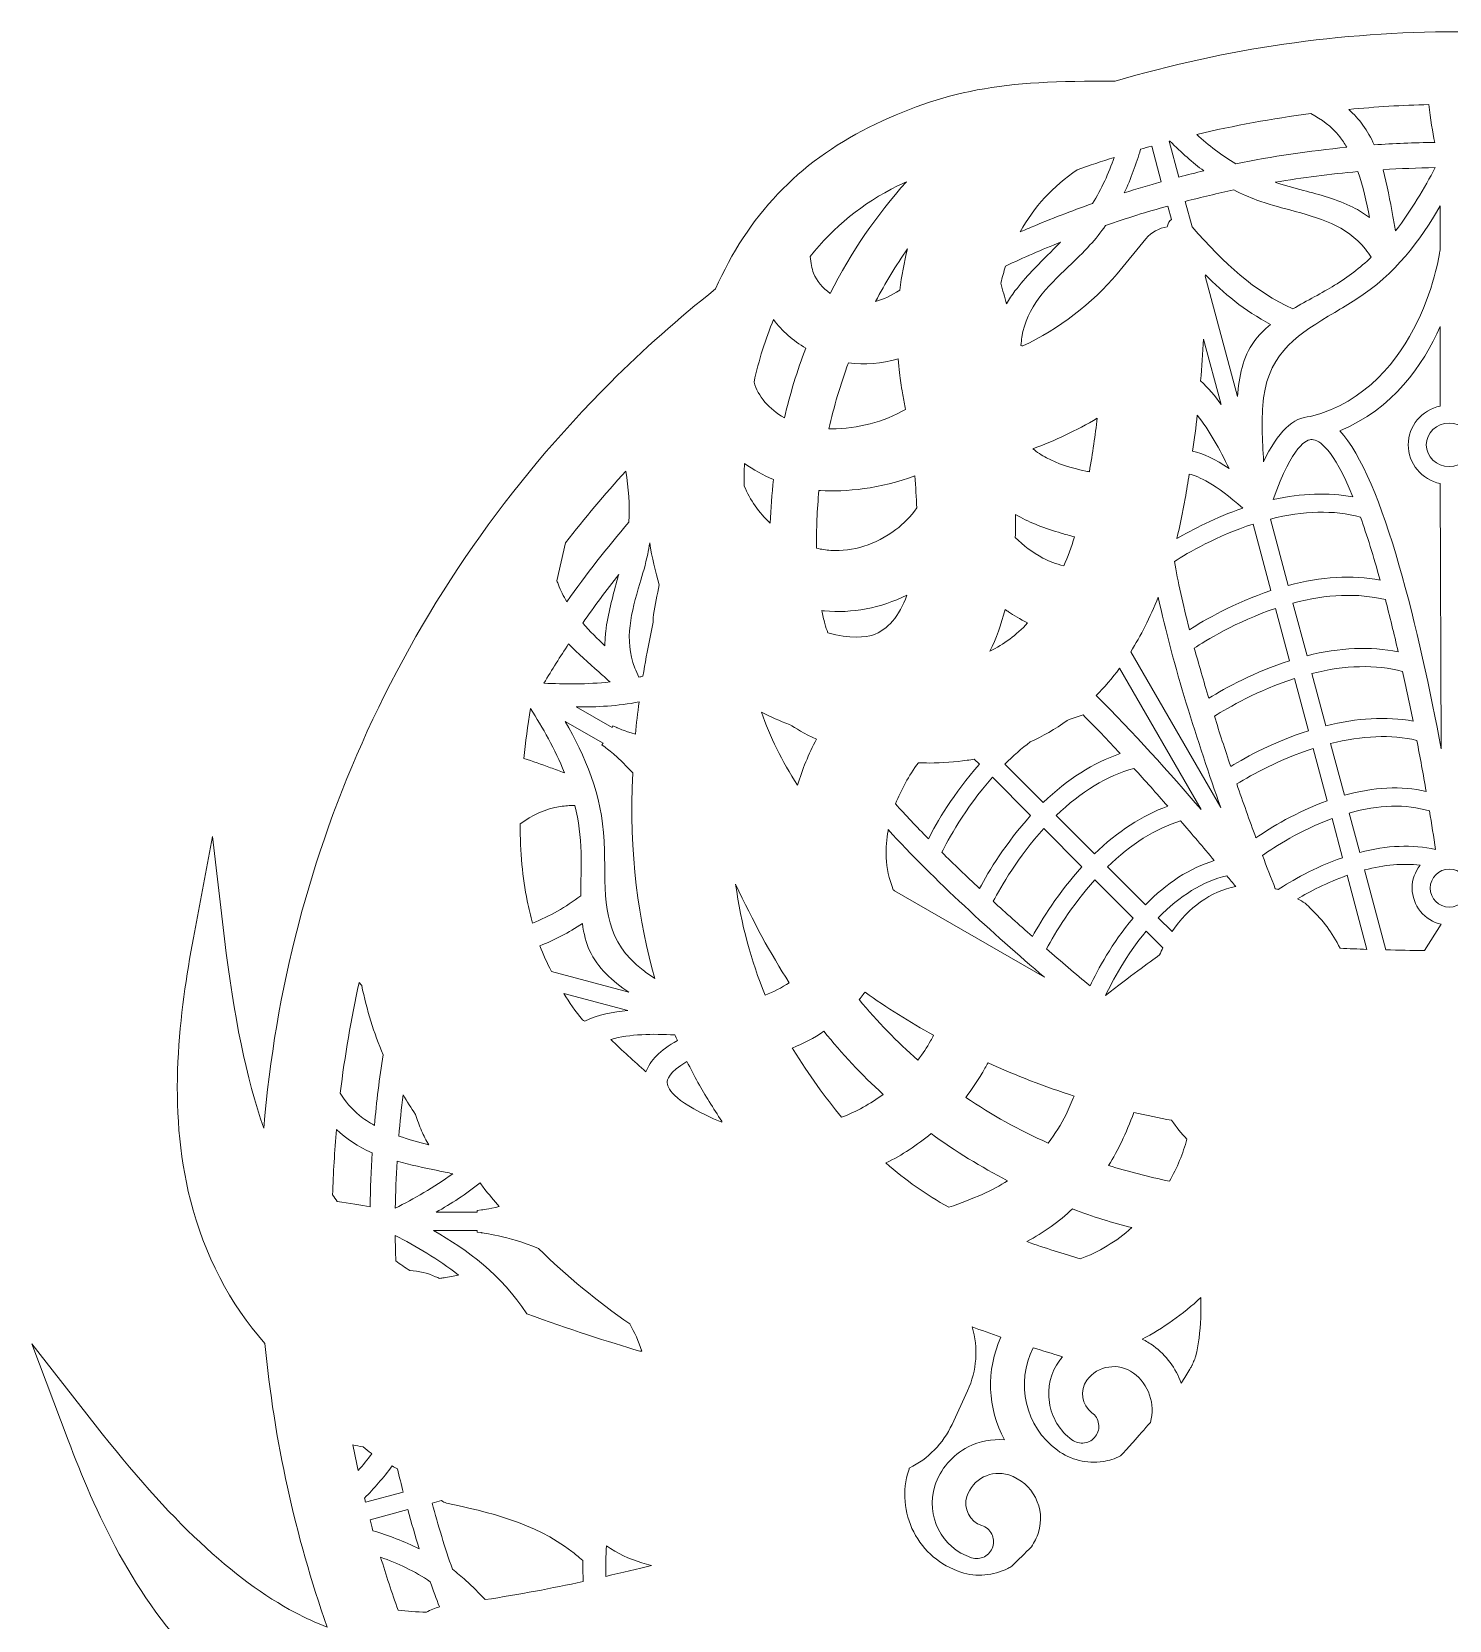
# Model space of a CAD drawing. Header units: millimetres. Extents: x 24 to 1458, y -318 to -24.
# Drawn here: x 1121.7 to 1289.9, y -222.3 to -33.7 of the extents above; entities that cross this region are included whole.
import ezdxf

# ---------------------------------------------------------------- set-up
doc = ezdxf.new("R2010")
doc.units = ezdxf.units.MM
doc.header["$MEASUREMENT"] = 0
doc.layers.add('Layer 1', color=7, linetype='Continuous')

msp = doc.modelspace()

# ---------------------------------------------------------------- linework, layer by layer
at = {"layer": 'Layer 1', "lineweight": 0}
for points, knots in [([(1450.06, -199.76), (1441.17, -211.04), (1433.61, -218.09), (1426.26, -221.92), (1425.91, -222.11), (1425.56, -222.28), (1425.19, -222.46), (1429.17, -210.97), (1431.65, -198.96), (1432.57, -186.73), (1435.46, -182.67), (1437.59, -178.06), (1438.89, -173.01), (1441.72, -162.01), (1440.25, -150.6), (1438.65, -141.89), (1438.65, -141.89), (1436.43, -129.85), (1436.43, -129.85), (1436.43, -129.85), (1434.96, -142), (1434.96, -142), (1434.18, -148.44), (1433.19, -153.93), (1431.95, -158.7), (1428.16, -126.94), (1414.15, -98.15), (1391.36, -75.36), (1386.45, -70.46), (1381.16, -65.88), (1375.62, -61.75), (1371.84, -54.53), (1366.21, -49.03), (1358.91, -45.38), (1350.46, -41.16), (1343.87, -39.79), (1331.86, -39.76), (1331.86, -39.76), (1331.77, -39.7), (1331.77, -39.7), (1331.77, -39.7), (1331.68, -39.66), (1331.68, -39.66), (1318.5, -35.72), (1304.76, -33.73), (1290.86, -33.73), (1277.04, -33.73), (1263.38, -35.71), (1250.25, -39.61), (1236.73, -39.43), (1229.9, -40.71), (1221.01, -45.1), (1212.74, -49.19), (1206.62, -55.64), (1202.85, -64.26), (1198.46, -67.73), (1194.25, -71.46), (1190.36, -75.36), (1178.25, -87.47), (1168.55, -101.4), (1161.52, -116.77), (1154.72, -131.63), (1150.59, -147.48), (1149.23, -163.89), (1147.17, -157.94), (1145.65, -150.56), (1144.58, -141.42), (1144.58, -141.42), (1143.15, -129.25), (1143.15, -129.25), (1143.15, -129.25), (1140.89, -141.29), (1140.89, -141.29), (1139.25, -149.99), (1137.73, -161.4), (1140.52, -172.41), (1142.16, -178.88), (1145.22, -184.76), (1149.37, -189.42), (1150.46, -200.93), (1152.94, -212.25), (1156.75, -223.1), (1155.46, -222.6), (1154.19, -222.02), (1152.95, -221.37), (1145.62, -217.5), (1138.09, -210.43), (1129.24, -199.11), (1129.24, -199.11), (1121.7, -189.46), (1121.7, -189.46), (1121.7, -189.46), (1126.02, -200.92), (1126.02, -200.92), (1129.15, -209.2), (1133.78, -219.73), (1141.9, -227.7), (1148.04, -233.73), (1155.66, -237.66), (1163.36, -238.78), (1167.64, -247.45), (1172.86, -255.72), (1178.87, -263.39), (1177.03, -267.47), (1174.99, -273), (1175.47, -276.57), (1175.69, -278.15), (1176.34, -279.33), (1177.42, -280.09), (1178.08, -284.55), (1180.56, -287.81), (1181.31, -288.7), (1182.15, -289.71), (1183.21, -290.63), (1184.49, -291.44), (1187.1, -293.11), (1190.3, -293.99), (1193.75, -294), (1194.51, -293.99), (1195.23, -293.96), (1195.89, -293.89), (1195.89, -293.89), (1199.12, -293.55), (1199.12, -293.55), (1199.12, -293.55), (1197.2, -290.94), (1197.2, -290.94), (1196.11, -289.43), (1195.37, -287.52), (1195.1, -285.48), (1196.21, -286.44), (1196.89, -287.61), (1197.65, -288.93), (1197.65, -288.93), (1199.96, -292.91), (1199.96, -292.91), (1199.96, -292.91), (1201.08, -288.45), (1201.08, -288.45), (1201.25, -287.77), (1201.37, -287.07), (1201.45, -286.34), (1213.95, -296.5), (1227.92, -304.37), (1242.97, -309.75), (1258.28, -315.22), (1274.39, -317.99), (1290.86, -317.99), (1322.72, -317.99), (1352.75, -307.74), (1377.75, -288.34), (1377.79, -288.5), (1377.82, -288.66), (1377.86, -288.81), (1377.86, -288.81), (1378.96, -293.27), (1378.96, -293.27), (1378.96, -293.27), (1381.28, -289.3), (1381.28, -289.3), (1382.05, -287.99), (1382.74, -286.82), (1383.86, -285.87), (1383.57, -287.9), (1382.83, -289.81), (1381.73, -291.31), (1381.73, -291.31), (1379.8, -293.92), (1379.8, -293.92), (1379.8, -293.92), (1383.03, -294.27), (1383.03, -294.27), (1383.74, -294.34), (1384.46, -294.38), (1385.21, -294.39), (1388.64, -294.39), (1391.83, -293.51), (1394.44, -291.86), (1395.72, -291.06), (1396.79, -290.14), (1397.63, -289.14), (1398.38, -288.25), (1400.87, -285), (1401.55, -280.54), (1402.64, -279.79), (1403.3, -278.61), (1403.52, -277.03), (1403.95, -273.89), (1402.39, -269.18), (1400.98, -265.72), (1407.77, -257.43), (1413.6, -248.39), (1418.33, -238.84), (1425.13, -237.33), (1431.85, -233.59), (1437.28, -228.3), (1445.43, -220.37), (1450.11, -209.85), (1453.27, -201.58), (1453.27, -201.58), (1457.64, -190.14), (1457.64, -190.14), (1457.64, -190.14), (1450.06, -199.76), (1450.06, -199.76)], [0, 0, 0, 0, 1, 1, 1, 2, 2, 2, 3, 3, 3, 4, 4, 4, 5, 5, 5, 6, 6, 6, 7, 7, 7, 8, 8, 8, 9, 9, 9, 10, 10, 10, 11, 11, 11, 12, 12, 12, 13, 13, 13, 14, 14, 14, 15, 15, 15, 16, 16, 16, 17, 17, 17, 18, 18, 18, 19, 19, 19, 20, 20, 20, 21, 21, 21, 22, 22, 22, 23, 23, 23, 24, 24, 24, 25, 25, 25, 26, 26, 26, 27, 27, 27, 28, 28, 28, 29, 29, 29, 30, 30, 30, 31, 31, 31, 32, 32, 32, 33, 33, 33, 34, 34, 34, 35, 35, 35, 36, 36, 36, 37, 37, 37, 38, 38, 38, 39, 39, 39, 40, 40, 40, 41, 41, 41, 42, 42, 42, 43, 43, 43, 44, 44, 44, 45, 45, 45, 46, 46, 46, 47, 47, 47, 48, 48, 48, 49, 49, 49, 50, 50, 50, 51, 51, 51, 52, 52, 52, 53, 53, 53, 54, 54, 54, 55, 55, 55, 56, 56, 56, 57, 57, 57, 58, 58, 58, 59, 59, 59, 60, 60, 60, 61, 61, 61, 62, 62, 62, 63, 63, 63, 64, 64, 64, 65, 65, 65, 66, 66, 66, 67, 67, 67, 68, 68, 68, 68]), ([(1287.51, -42.37), (1287.7, -44.08), (1287.93, -45.64), (1288.2, -46.86), (1285.73, -46.9), (1283.31, -47), (1281.01, -47.16), (1280.24, -45.45), (1279.23, -44.06), (1277.98, -42.95), (1281.14, -42.64), (1284.31, -42.45), (1287.51, -42.37)], [0, 0, 0, 0, 1, 1, 1, 2, 2, 2, 3, 3, 3, 4, 4, 4, 4]), ([(1273.47, -43.45), (1274.76, -44.1), (1275.93, -44.96), (1276.92, -46.19), (1277.21, -46.57), (1277.49, -46.98), (1277.76, -47.44), (1273.31, -47.87), (1268.88, -48.53), (1264.57, -49.41), (1262.9, -48.4), (1261.37, -47.21), (1259.94, -45.92), (1264.4, -44.86), (1268.91, -44.04), (1273.47, -43.45)], [0, 0, 0, 0, 1, 1, 1, 2, 2, 2, 3, 3, 3, 4, 4, 4, 5, 5, 5, 5]), ([(1256.75, -46.71), (1258.16, -48.11), (1259.48, -49.26), (1260.78, -50.24), (1259.84, -50.46), (1258.86, -50.71), (1257.81, -50.98), (1257.81, -50.98), (1256.67, -46.73), (1256.67, -46.73), (1256.7, -46.72), (1256.73, -46.72), (1256.75, -46.71)], [0, 0, 0, 0, 1, 1, 1, 2, 2, 2, 3, 3, 3, 4, 4, 4, 4]), ([(1245.77, -50.11), (1247.22, -49.59), (1248.69, -49.11), (1250.15, -48.64), (1249.49, -50.53), (1248.67, -52.39), (1247.57, -54.12), (1245.04, -55.02), (1242.6, -55.96), (1240.3, -56.93), (1239.87, -57.11), (1239.44, -57.3), (1239, -57.49), (1240.62, -54.55), (1242.9, -52.03), (1245.77, -50.11)], [0, 0, 0, 0, 1, 1, 1, 2, 2, 2, 3, 3, 3, 4, 4, 4, 5, 5, 5, 5]), ([(1253.29, -47.68), (1253.73, -47.55), (1254.17, -47.42), (1254.61, -47.3), (1254.61, -47.3), (1255.74, -51.54), (1255.74, -51.54), (1254.28, -51.95), (1252.81, -52.39), (1251.35, -52.85), (1252.14, -51.16), (1252.77, -49.4), (1253.29, -47.68)], [0, 0, 0, 0, 1, 1, 1, 2, 2, 2, 3, 3, 3, 4, 4, 4, 4]), ([(1269.25, -51.59), (1272.5, -51.05), (1275.79, -50.62), (1279.08, -50.33), (1279.68, -52.06), (1280.09, -53.93), (1280.46, -55.79), (1279.85, -55.32), (1279.2, -54.91), (1278.48, -54.56), (1276.59, -53.61), (1274.56, -53.08), (1272.6, -52.56), (1271.49, -52.26), (1270.35, -51.96), (1269.25, -51.59)], [0, 0, 0, 0, 1, 1, 1, 2, 2, 2, 3, 3, 3, 4, 4, 4, 5, 5, 5, 5]), ([(1283.53, -57.37), (1283.42, -56.79), (1283.32, -56.21), (1283.22, -55.64), (1282.89, -53.79), (1282.55, -51.89), (1282.06, -50.1), (1284.07, -49.97), (1286.15, -49.89), (1288.24, -49.86), (1286.97, -52.27), (1285.44, -54.95), (1283.53, -57.37)], [0, 0, 0, 0, 1, 1, 1, 2, 2, 2, 3, 3, 3, 4, 4, 4, 4]), ([(1224.45, -52.03), (1224.8, -51.86), (1225.15, -51.69), (1225.49, -51.53), (1221.96, -55.46), (1218.93, -59.9), (1216.44, -64.79), (1215.54, -64.15), (1214.85, -63.31), (1214.48, -62.4), (1214.25, -61.83), (1214.17, -61.17), (1214.08, -60.41), (1216.84, -56.89), (1220.33, -54.07), (1224.45, -52.03)], [0, 0, 0, 0, 1, 1, 1, 2, 2, 2, 3, 3, 3, 4, 4, 4, 5, 5, 5, 5]), ([(1271, -54.88), (1274.45, -55.81), (1277.71, -56.69), (1279.98, -59.54), (1280.21, -59.83), (1280.43, -60.15), (1280.66, -60.5), (1279.32, -61.75), (1277.9, -62.84), (1276.31, -63.82), (1275.58, -64.27), (1274.77, -64.72), (1273.9, -65.2), (1273.07, -65.65), (1272.2, -66.13), (1271.36, -66.63), (1266.79, -64.57), (1263.26, -61.24), (1259.4, -56.9), (1259.4, -56.9), (1258.58, -53.87), (1258.58, -53.87), (1260.5, -53.37), (1262.44, -52.91), (1264.37, -52.51), (1265.26, -52.97), (1266.17, -53.37), (1267.08, -53.7), (1268.37, -54.18), (1269.71, -54.54), (1271, -54.88)], [0, 0, 0, 0, 1, 1, 1, 2, 2, 2, 3, 3, 3, 4, 4, 4, 5, 5, 5, 6, 6, 6, 7, 7, 7, 8, 8, 8, 9, 9, 9, 10, 10, 10, 10]), ([(1256.51, -54.42), (1256.51, -54.42), (1256.94, -56), (1256.94, -56), (1256.71, -56.18), (1256.54, -56.44), (1256.47, -56.76), (1256.46, -56.8), (1256.46, -56.84), (1256.45, -56.88), (1255.48, -57.02), (1254.57, -57.51), (1253.92, -58.29), (1253.92, -58.29), (1250.49, -62.45), (1250.49, -62.45), (1247.62, -65.93), (1243.52, -69.04), (1239.33, -71.03), (1239.25, -71.01), (1239.17, -70.99), (1239.09, -70.97), (1239.12, -70.62), (1239.15, -70.3), (1239.2, -69.99), (1239.76, -66.35), (1242.17, -64.05), (1244.72, -61.61), (1245.58, -60.79), (1246.46, -59.95), (1247.28, -59.04), (1247.94, -58.32), (1248.54, -57.56), (1249.13, -56.73), (1251.59, -55.87), (1254.08, -55.09), (1256.51, -54.42)], [0, 0, 0, 0, 1, 1, 1, 2, 2, 2, 3, 3, 3, 4, 4, 4, 5, 5, 5, 6, 6, 6, 7, 7, 7, 8, 8, 8, 9, 9, 9, 10, 10, 10, 11, 11, 11, 12, 12, 12, 12]), ([(1288.84, -59.59), (1288.84, -59.59), (1286.69, -75.94), (1273.46, -79.41), (1271.36, -79.47), (1269.56, -81.19), (1267.89, -84.77), (1267.89, -84.77), (1267.89, -84.77), (1267.89, -84.76), (1267.74, -82.22), (1267.58, -79.59), (1267.89, -77.17), (1268.58, -71.65), (1272.17, -69.51), (1276.33, -67.04), (1277.15, -66.55), (1277.99, -66.05), (1278.84, -65.51), (1283.55, -62.5), (1286.49, -58.47), (1288.84, -54.4), (1288.84, -54.4), (1288.84, -59.59), (1288.84, -59.59)], [0, 0, 0, 0, 1, 1, 1, 2, 2, 2, 3, 3, 3, 4, 4, 4, 5, 5, 5, 6, 6, 6, 7, 7, 7, 8, 8, 8, 8]), ([(1224.7, -64.4), (1223.71, -65.05), (1222.76, -65.5), (1221.84, -65.75), (1222.99, -63.56), (1224.26, -61.47), (1225.63, -59.49), (1225.22, -61.08), (1224.91, -62.72), (1224.7, -64.4)], [0, 0, 0, 0, 1, 1, 1, 2, 2, 2, 3, 3, 3, 3]), ([(1237.26, -61.54), (1239.4, -60.54), (1241.58, -59.59), (1243.78, -58.71), (1243.37, -59.14), (1242.95, -59.55), (1242.54, -59.96), (1241.11, -61.38), (1239.64, -62.84), (1238.38, -64.5), (1238.01, -64.99), (1237.68, -65.5), (1237.39, -66.03), (1237.15, -65.24), (1236.92, -64.41), (1236.71, -63.57), (1236.87, -62.88), (1237.05, -62.2), (1237.26, -61.54)], [0, 0, 0, 0, 1, 1, 1, 2, 2, 2, 3, 3, 3, 4, 4, 4, 5, 5, 5, 6, 6, 6, 6]), ([(1260.96, -62.75), (1260.96, -62.75), (1260.97, -62.57), (1260.97, -62.57), (1263.08, -64.69), (1265.6, -66.86), (1268.72, -68.46), (1267.9, -69.12), (1267.26, -69.8), (1266.75, -70.49), (1265.44, -72.33), (1264.93, -74.69), (1264.79, -77.03), (1264.79, -77.03), (1260.96, -62.75), (1260.96, -62.75)], [0, 0, 0, 0, 1, 1, 1, 2, 2, 2, 3, 3, 3, 4, 4, 4, 5, 5, 5, 5]), ([(1209.73, -67.9), (1210.75, -69.25), (1212.06, -70.4), (1213.55, -71.29), (1212.53, -73.97), (1211.68, -76.74), (1211.02, -79.55), (1209.2, -78.53), (1207.87, -76.99), (1207.41, -75.32), (1207.98, -72.69), (1208.75, -70.2), (1209.73, -67.9)], [0, 0, 0, 0, 1, 1, 1, 2, 2, 2, 3, 3, 3, 4, 4, 4, 4]), ([(1288.85, -87.36), (1288.85, -87.36), (1288.97, -118.84), (1288.97, -118.84), (1286.45, -105.5), (1282.11, -86.54), (1276.91, -81.1), (1283.21, -78.48), (1286.81, -73.33), (1288.84, -68.7), (1288.84, -68.7), (1288.84, -78.16), (1288.84, -78.16), (1286.65, -78.64), (1285.04, -80.55), (1285.04, -82.76), (1285.04, -84.97), (1286.65, -86.88), (1288.85, -87.36)], [0, 0, 0, 0, 1, 1, 1, 2, 2, 2, 3, 3, 3, 4, 4, 4, 5, 5, 5, 6, 6, 6, 6]), ([(1260.41, -75.17), (1260.55, -73.52), (1260.66, -71.87), (1260.74, -70.2), (1260.74, -70.2), (1262.83, -77.99), (1262.83, -77.99), (1262.13, -76.97), (1261.34, -76.01), (1260.41, -75.17)], [0, 0, 0, 0, 1, 1, 1, 2, 2, 2, 3, 3, 3, 3]), ([(1216.3, -80.87), (1216.89, -78.23), (1217.66, -75.6), (1218.61, -73.04), (1220.54, -73.29), (1222.54, -73.12), (1224.51, -72.55), (1224.6, -73.75), (1224.72, -74.73), (1224.82, -75.4), (1224.87, -75.72), (1224.96, -76.17), (1225.08, -76.81), (1225.19, -77.39), (1225.3, -77.97), (1225.4, -78.55), (1222.8, -80.05), (1219.77, -80.85), (1216.58, -80.87), (1216.58, -80.87), (1216.49, -80.87), (1216.49, -80.87), (1216.43, -80.87), (1216.36, -80.87), (1216.3, -80.87)], [0, 0, 0, 0, 1, 1, 1, 2, 2, 2, 3, 3, 3, 4, 4, 4, 5, 5, 5, 6, 6, 6, 7, 7, 7, 8, 8, 8, 8]), ([(1247.21, -85.96), (1247.14, -85.95), (1247.06, -85.93), (1246.98, -85.92), (1244.91, -85.48), (1243.41, -84.99), (1242.13, -84.31), (1241.53, -84), (1240.98, -83.63), (1240.49, -83.22), (1243.05, -82.32), (1245.65, -81.08), (1248.15, -79.59), (1247.9, -81.62), (1247.59, -83.73), (1247.21, -85.96)], [0, 0, 0, 0, 1, 1, 1, 2, 2, 2, 3, 3, 3, 4, 4, 4, 5, 5, 5, 5]), ([(1263.79, -85.57), (1262.14, -84.45), (1260.71, -83.77), (1259.46, -83.53), (1259.67, -82.07), (1259.85, -80.64), (1260.01, -79.23), (1261.48, -81.06), (1262.66, -83.32), (1263.79, -85.57)], [0, 0, 0, 0, 1, 1, 1, 2, 2, 2, 3, 3, 3, 3]), ([(1292.65, -82.76), (1292.65, -84.18), (1291.42, -85.34), (1289.92, -85.34), (1288.41, -85.34), (1287.18, -84.18), (1287.18, -82.76), (1287.18, -81.34), (1288.41, -80.18), (1289.92, -80.18), (1291.42, -80.18), (1292.65, -81.34), (1292.65, -82.76)], [0, 0, 0, 0, 1, 1, 1, 2, 2, 2, 3, 3, 3, 4, 4, 4, 4]), ([(1278.47, -88.93), (1275.56, -88.4), (1272.39, -88.51), (1269.03, -89.26), (1271.29, -82.73), (1273.06, -82.12), (1273.62, -82.12), (1273.64, -82.12), (1273.65, -82.13), (1273.66, -82.13), (1274.47, -82.2), (1276.14, -83.2), (1278.47, -88.93)], [0, 0, 0, 0, 1, 1, 1, 2, 2, 2, 3, 3, 3, 4, 4, 4, 4]), ([(1185.05, -94.38), (1187.3, -91.47), (1189.69, -88.64), (1192.19, -85.9), (1192.53, -87.87), (1192.7, -89.89), (1192.55, -91.94), (1189.97, -94.96), (1187.51, -98.13), (1185.21, -101.39), (1184.79, -100.71), (1184.46, -100.05), (1184.2, -99.38), (1184.14, -99.22), (1184.08, -99.05), (1184.02, -98.89), (1184.02, -98.89), (1185.05, -94.38), (1185.05, -94.38)], [0, 0, 0, 0, 1, 1, 1, 2, 2, 2, 3, 3, 3, 4, 4, 4, 5, 5, 5, 6, 6, 6, 6]), ([(1206.27, -84.96), (1207.33, -85.71), (1208.49, -86.36), (1209.72, -86.87), (1209.52, -88.6), (1209.39, -90.34), (1209.33, -92.07), (1208.01, -90.83), (1206.94, -89.31), (1206.26, -87.65), (1206.24, -86.75), (1206.25, -85.85), (1206.27, -84.96)], [0, 0, 0, 0, 1, 1, 1, 2, 2, 2, 3, 3, 3, 4, 4, 4, 4]), ([(1226.72, -90.26), (1225.99, -91.3), (1225.19, -92.12), (1224.23, -92.83), (1221.82, -94.61), (1219.15, -95.46), (1216.51, -95.29), (1215.96, -95.25), (1215.4, -95.17), (1214.84, -95.04), (1214.79, -92.78), (1214.89, -90.47), (1215.12, -88.17), (1215.18, -88.18), (1215.25, -88.18), (1215.31, -88.19), (1218.19, -88.37), (1222.49, -87.99), (1226.48, -86.43), (1226.6, -87.77), (1226.68, -89.06), (1226.72, -90.26)], [0, 0, 0, 0, 1, 1, 1, 2, 2, 2, 3, 3, 3, 4, 4, 4, 5, 5, 5, 6, 6, 6, 7, 7, 7, 7]), ([(1259.05, -86.23), (1260.18, -86.47), (1262.13, -87.42), (1265.41, -90.28), (1262.19, -91.38), (1259.43, -92.82), (1257.58, -93.9), (1257.95, -92.4), (1258.29, -90.81), (1258.57, -89.14), (1258.75, -88.15), (1258.9, -87.18), (1259.05, -86.23)], [0, 0, 0, 0, 1, 1, 1, 2, 2, 2, 3, 3, 3, 4, 4, 4, 4]), ([(1279.38, -91.33), (1280.14, -93.48), (1280.93, -95.99), (1281.71, -98.82), (1278.38, -98.2), (1274.72, -98.42), (1270.8, -99.46), (1270.8, -99.46), (1268.69, -91.57), (1268.69, -91.57), (1272.62, -90.58), (1276.21, -90.49), (1279.38, -91.33)], [0, 0, 0, 0, 1, 1, 1, 2, 2, 2, 3, 3, 3, 4, 4, 4, 4]), ([(1243.53, -93.14), (1243.53, -93.14), (1243.86, -93.24), (1243.86, -93.24), (1244.33, -93.38), (1244.87, -93.54), (1245.44, -93.7), (1245.06, -94.91), (1244.64, -96.05), (1244.17, -97.13), (1243.28, -96.88), (1242.44, -96.62), (1241.68, -96.2), (1240.47, -95.54), (1239.37, -94.72), (1238.41, -93.75), (1238.44, -92.88), (1238.46, -91.97), (1238.45, -91.05), (1239.93, -91.88), (1241.6, -92.57), (1243.53, -93.14)], [0, 0, 0, 0, 1, 1, 1, 2, 2, 2, 3, 3, 3, 4, 4, 4, 5, 5, 5, 6, 6, 6, 7, 7, 7, 7]), ([(1266.63, -92.17), (1266.63, -92.17), (1268.75, -100.07), (1268.75, -100.07), (1264.39, -101.52), (1260.85, -103.57), (1259.08, -104.71), (1258.3, -101.67), (1257.7, -98.95), (1257.29, -96.6), (1258.87, -95.6), (1262.39, -93.55), (1266.63, -92.17)], [0, 0, 0, 0, 1, 1, 1, 2, 2, 2, 3, 3, 3, 4, 4, 4, 4]), ([(1193.86, -99.24), (1194.19, -98.11), (1194.54, -96.93), (1194.79, -95.74), (1194.89, -95.3), (1194.97, -94.85), (1195.04, -94.4), (1195.3, -96.13), (1195.68, -97.8), (1196.17, -99.37), (1195.9, -100.56), (1195.68, -101.75), (1195.5, -102.9), (1195.5, -102.9), (1195.48, -103), (1195.48, -103), (1195.44, -103.28), (1195.43, -103.55), (1195.44, -103.83), (1195.44, -103.83), (1195.08, -105.61), (1195.08, -105.61), (1194.75, -107.18), (1194.47, -108.72), (1194.23, -110.23), (1194.07, -110.27), (1193.92, -110.31), (1193.76, -110.34), (1193.56, -109.97), (1193.4, -109.61), (1193.27, -109.26), (1191.94, -105.83), (1192.87, -102.63), (1193.86, -99.24)], [0, 0, 0, 0, 1, 1, 1, 2, 2, 2, 3, 3, 3, 4, 4, 4, 5, 5, 5, 6, 6, 6, 7, 7, 7, 8, 8, 8, 9, 9, 9, 10, 10, 10, 11, 11, 11, 11]), ([(1191.14, -98.91), (1190.62, -100.85), (1190.07, -102.85), (1189.81, -104.91), (1189.74, -105.49), (1189.71, -106.07), (1189.72, -106.64), (1188.84, -105.8), (1187.92, -104.88), (1187.09, -103.92), (1188.45, -101.95), (1189.88, -100.02), (1191.35, -98.14), (1191.28, -98.4), (1191.21, -98.65), (1191.14, -98.91)], [0, 0, 0, 0, 1, 1, 1, 2, 2, 2, 3, 3, 3, 4, 4, 4, 5, 5, 5, 5]), ([(1221.47, -105.37), (1221.47, -105.37), (1221.46, -105.37), (1221.46, -105.37), (1220.83, -105.6), (1218.7, -105.81), (1216.18, -105.08), (1216.03, -104.73), (1215.91, -104.37), (1215.81, -103.99), (1215.68, -103.5), (1215.56, -102.99), (1215.46, -102.43), (1215.56, -102.45), (1215.66, -102.46), (1215.76, -102.47), (1219.01, -102.79), (1222.46, -102.12), (1225.54, -100.62), (1224.65, -103.1), (1223.29, -104.7), (1221.47, -105.37)], [0, 0, 0, 0, 1, 1, 1, 2, 2, 2, 3, 3, 3, 4, 4, 4, 5, 5, 5, 6, 6, 6, 7, 7, 7, 7]), ([(1262.8, -125.82), (1262.8, -125.82), (1252.12, -107.32), (1252.12, -107.32), (1253.31, -105.43), (1254.41, -103.27), (1255.38, -100.83), (1257.07, -108.79), (1260.09, -118.16), (1262.8, -125.82)], [0, 0, 0, 0, 1, 1, 1, 2, 2, 2, 3, 3, 3, 3]), ([(1273.04, -107.8), (1273.04, -107.8), (1271.36, -101.56), (1271.36, -101.56), (1275.4, -100.48), (1279.09, -100.34), (1282.34, -101.14), (1282.85, -103.09), (1283.36, -105.17), (1283.86, -107.34), (1280.56, -106.67), (1276.93, -106.82), (1273.04, -107.8)], [0, 0, 0, 0, 1, 1, 1, 2, 2, 2, 3, 3, 3, 4, 4, 4, 4]), ([(1237.21, -102.31), (1237.35, -102.41), (1237.49, -102.5), (1237.62, -102.59), (1238.19, -102.96), (1238.98, -103.45), (1239.88, -103.91), (1238.54, -105.34), (1237.04, -106.46), (1235.4, -107.26), (1236.14, -105.76), (1236.74, -104.11), (1237.21, -102.31)], [0, 0, 0, 0, 1, 1, 1, 2, 2, 2, 3, 3, 3, 4, 4, 4, 4]), ([(1261.39, -112.85), (1260.76, -110.78), (1260.18, -108.78), (1259.66, -106.89), (1260.89, -106.08), (1264.63, -103.75), (1269.31, -102.18), (1269.31, -102.18), (1270.97, -108.39), (1270.97, -108.39), (1266.83, -109.71), (1263.37, -111.62), (1261.39, -112.85)], [0, 0, 0, 0, 1, 1, 1, 2, 2, 2, 3, 3, 3, 4, 4, 4, 4]), ([(1185.4, -106.4), (1186.53, -107.54), (1187.77, -108.65), (1188.98, -109.72), (1189.42, -110.11), (1189.87, -110.51), (1190.32, -110.91), (1187.63, -111.2), (1184.9, -111.17), (1182.47, -111.06), (1183.44, -109.45), (1184.42, -107.89), (1185.4, -106.4)], [0, 0, 0, 0, 1, 1, 1, 2, 2, 2, 3, 3, 3, 4, 4, 4, 4]), ([(1260.47, -126.06), (1256.76, -121.75), (1252.39, -116.88), (1248.03, -112.52), (1248.98, -111.56), (1249.9, -110.48), (1250.78, -109.29), (1250.78, -109.29), (1260.47, -126.06), (1260.47, -126.06)], [0, 0, 0, 0, 1, 1, 1, 2, 2, 2, 3, 3, 3, 3]), ([(1284.38, -109.66), (1284.8, -111.56), (1285.22, -113.54), (1285.62, -115.56), (1282.44, -114.99), (1278.97, -115.18), (1275.26, -116.11), (1275.26, -116.11), (1273.6, -109.91), (1273.6, -109.91), (1277.57, -108.91), (1281.19, -108.82), (1284.38, -109.66)], [0, 0, 0, 0, 1, 1, 1, 2, 2, 2, 3, 3, 3, 4, 4, 4, 4]), ([(1263.98, -120.93), (1263.3, -118.91), (1262.65, -116.92), (1262.05, -114.98), (1263.67, -113.95), (1267.23, -111.89), (1271.54, -110.5), (1271.54, -110.5), (1273.2, -116.7), (1273.2, -116.7), (1269.25, -117.95), (1265.91, -119.77), (1263.98, -120.93)], [0, 0, 0, 0, 1, 1, 1, 2, 2, 2, 3, 3, 3, 4, 4, 4, 4]), ([(1180.89, -114.05), (1182.3, -116.31), (1183.8, -118.89), (1184.91, -121.68), (1184.35, -121.48), (1183.8, -121.28), (1183.25, -121.09), (1182.22, -120.71), (1181.16, -120.33), (1180.1, -119.98), (1180.29, -118.1), (1180.56, -116.12), (1180.89, -114.05)], [0, 0, 0, 0, 1, 1, 1, 2, 2, 2, 3, 3, 3, 4, 4, 4, 4]), ([(1193.77, -113.28), (1193.6, -114.59), (1193.45, -115.86), (1193.33, -117.11), (1191.97, -116.7), (1191.15, -116.35), (1191.11, -116.33), (1191.11, -116.33), (1190.65, -116.12), (1190.65, -116.12), (1190.65, -116.12), (1190.56, -116.33), (1190.56, -116.33), (1190.56, -116.33), (1186.32, -113.88), (1186.32, -113.88), (1188.76, -113.9), (1191.27, -113.77), (1193.77, -113.28)], [0, 0, 0, 0, 1, 1, 1, 2, 2, 2, 3, 3, 3, 4, 4, 4, 5, 5, 5, 6, 6, 6, 6]), ([(1212.57, -123.16), (1210.72, -120.31), (1209.29, -117.41), (1208.3, -114.49), (1209.36, -115.06), (1210.47, -115.54), (1211.61, -115.94), (1212.31, -116.41), (1213.38, -117.05), (1214.82, -117.7), (1213.89, -119.47), (1213.13, -121.3), (1212.57, -123.16)], [0, 0, 0, 0, 1, 1, 1, 2, 2, 2, 3, 3, 3, 4, 4, 4, 4]), ([(1244.59, -115.48), (1245.21, -115.22), (1245.83, -115), (1246.46, -114.81), (1247.88, -116.25), (1249.36, -117.79), (1250.87, -119.42), (1247.68, -120.49), (1244.61, -122.44), (1241.73, -125.23), (1241.73, -125.23), (1237.16, -120.67), (1237.16, -120.67), (1238.16, -119.67), (1239.17, -118.8), (1240.2, -118.03), (1241.67, -117.35), (1243.15, -116.52), (1244.59, -115.48)], [0, 0, 0, 0, 1, 1, 1, 2, 2, 2, 3, 3, 3, 4, 4, 4, 5, 5, 5, 6, 6, 6, 6]), ([(1189.69, -132.75), (1189.68, -131.8), (1189.66, -130.82), (1189.62, -129.81), (1189.36, -124.23), (1187.34, -119.67), (1185, -115.59), (1185, -115.59), (1189.49, -118.19), (1189.49, -118.19), (1189.49, -118.19), (1189.36, -118.37), (1189.36, -118.37), (1189.36, -118.37), (1189.76, -118.66), (1189.76, -118.66), (1189.78, -118.68), (1191.23, -119.76), (1193.01, -121.69), (1192.56, -131.35), (1193.73, -139.44), (1195.65, -146.11), (1195.17, -145.8), (1194.69, -145.47), (1194.24, -145.13), (1189.8, -141.77), (1189.75, -137.59), (1189.69, -132.75)], [0, 0, 0, 0, 1, 1, 1, 2, 2, 2, 3, 3, 3, 4, 4, 4, 5, 5, 5, 6, 6, 6, 7, 7, 7, 8, 8, 8, 9, 9, 9, 9]), ([(1286.07, -117.84), (1286.45, -119.85), (1286.83, -121.88), (1287.18, -123.9), (1284.21, -123.23), (1280.96, -123.39), (1277.47, -124.36), (1277.47, -124.36), (1275.83, -118.22), (1275.83, -118.22), (1279.57, -117.27), (1283.01, -117.14), (1286.07, -117.84)], [0, 0, 0, 0, 1, 1, 1, 2, 2, 2, 3, 3, 3, 4, 4, 4, 4]), ([(1228.22, -120.53), (1229.78, -120.53), (1231.29, -120.42), (1232.7, -120.21), (1232.98, -120.17), (1233.26, -120.13), (1233.54, -120.08), (1233.54, -120.08), (1234.15, -120.68), (1234.15, -120.68), (1231.1, -124.11), (1229.07, -127.67), (1228.1, -129.53), (1226.67, -128.07), (1225.37, -126.69), (1224.21, -125.39), (1224.86, -123.71), (1225.78, -122.04), (1226.91, -120.5), (1227.35, -120.52), (1227.79, -120.53), (1228.22, -120.53)], [0, 0, 0, 0, 1, 1, 1, 2, 2, 2, 3, 3, 3, 4, 4, 4, 5, 5, 5, 6, 6, 6, 7, 7, 7, 7]), ([(1264.7, -123.02), (1266.52, -121.9), (1269.82, -120.08), (1273.77, -118.81), (1273.77, -118.81), (1275.43, -125.01), (1275.43, -125.01), (1271.77, -126.33), (1268.74, -128.2), (1266.98, -129.42), (1266.2, -127.3), (1265.43, -125.15), (1264.7, -123.02)], [0, 0, 0, 0, 1, 1, 1, 2, 2, 2, 3, 3, 3, 4, 4, 4, 4]), ([(1240.24, -126.77), (1237.31, -129.99), (1235.27, -133.37), (1234.17, -135.43), (1232.58, -133.95), (1231.08, -132.51), (1229.7, -131.13), (1230.36, -129.82), (1232.43, -125.92), (1235.7, -122.23), (1235.7, -122.23), (1240.24, -126.77), (1240.24, -126.77)], [0, 0, 0, 0, 1, 1, 1, 2, 2, 2, 3, 3, 3, 4, 4, 4, 4]), ([(1247.81, -131.32), (1247.81, -131.32), (1243.27, -126.78), (1243.27, -126.78), (1246.21, -123.92), (1249.31, -122.04), (1252.49, -121.17), (1253.8, -122.6), (1255.15, -124.11), (1256.51, -125.66), (1253.48, -126.75), (1250.56, -128.65), (1247.81, -131.32)], [0, 0, 0, 0, 1, 1, 1, 2, 2, 2, 3, 3, 3, 4, 4, 4, 4]), ([(1184.46, -125.69), (1184.99, -125.61), (1185.55, -125.57), (1186.15, -125.58), (1186.59, -127.41), (1186.83, -129.24), (1186.89, -131.16), (1186.92, -132.02), (1186.9, -132.95), (1186.88, -133.94), (1186.86, -134.7), (1186.84, -135.5), (1186.84, -136.29), (1185.07, -137.65), (1183.17, -138.69), (1181.13, -139.54), (1180.89, -138.68), (1180.67, -137.81), (1180.49, -136.9), (1179.94, -134.15), (1179.66, -131.12), (1179.66, -127.77), (1181.06, -126.74), (1182.6, -125.97), (1184.46, -125.69)], [0, 0, 0, 0, 1, 1, 1, 2, 2, 2, 3, 3, 3, 4, 4, 4, 5, 5, 5, 6, 6, 6, 7, 7, 7, 8, 8, 8, 8]), ([(1287.57, -126.22), (1287.83, -127.76), (1288.07, -129.3), (1288.3, -130.8), (1285.55, -130.18), (1282.53, -130.3), (1279.29, -131.14), (1279.29, -131.14), (1278.04, -126.47), (1278.04, -126.47), (1281.55, -125.47), (1284.75, -125.39), (1287.57, -126.22)], [0, 0, 0, 0, 1, 1, 1, 2, 2, 2, 3, 3, 3, 4, 4, 4, 4]), ([(1253.85, -137.35), (1253.85, -137.35), (1249.35, -132.86), (1249.35, -132.86), (1252.12, -130.17), (1255.04, -128.33), (1258.03, -127.41), (1259.37, -128.95), (1260.71, -130.53), (1262.03, -132.11), (1259.13, -133.01), (1256.38, -134.77), (1253.85, -137.35)], [0, 0, 0, 0, 1, 1, 1, 2, 2, 2, 3, 3, 3, 4, 4, 4, 4]), ([(1276, -127.13), (1276, -127.13), (1277.24, -131.77), (1277.24, -131.77), (1273.88, -132.93), (1271.13, -134.55), (1269.61, -135.55), (1269.5, -135.51), (1269.38, -135.48), (1269.27, -135.45), (1268.76, -134.16), (1268.25, -132.84), (1267.75, -131.5), (1269.18, -130.5), (1272.26, -128.5), (1276, -127.13)], [0, 0, 0, 0, 1, 1, 1, 2, 2, 2, 3, 3, 3, 4, 4, 4, 5, 5, 5, 5]), ([(1241.87, -145.96), (1241.87, -145.96), (1224.09, -135.69), (1224.09, -135.69), (1224.04, -135.65), (1223.99, -135.61), (1223.94, -135.57), (1222.87, -132.99), (1223, -130.36), (1223.31, -128.6), (1223.32, -128.55), (1223.33, -128.49), (1223.34, -128.44), (1228.74, -134.38), (1235.84, -140.81), (1241.87, -145.96)], [0, 0, 0, 0, 1, 1, 1, 2, 2, 2, 3, 3, 3, 4, 4, 4, 5, 5, 5, 5]), ([(1246.32, -132.86), (1243.53, -135.92), (1241.54, -139.16), (1240.46, -141.13), (1238.86, -139.72), (1237.29, -138.32), (1235.8, -136.95), (1236.7, -135.25), (1238.75, -131.67), (1241.79, -128.32), (1241.79, -128.32), (1246.32, -132.86), (1246.32, -132.86)], [0, 0, 0, 0, 1, 1, 1, 2, 2, 2, 3, 3, 3, 4, 4, 4, 4]), ([(1277.8, -133.86), (1277.8, -133.86), (1280.15, -142.65), (1280.15, -142.65), (1279.08, -142.61), (1278.02, -142.57), (1276.95, -142.52), (1276.06, -140.68), (1274.9, -139.13), (1273.55, -137.92), (1273.11, -137.37), (1272.55, -136.93), (1271.91, -136.65), (1273.31, -135.82), (1275.4, -134.71), (1277.8, -133.86)], [0, 0, 0, 0, 1, 1, 1, 2, 2, 2, 3, 3, 3, 4, 4, 4, 5, 5, 5, 5]), ([(1279.85, -133.23), (1282.21, -132.61), (1284.43, -132.42), (1286.46, -132.66), (1285.85, -133.43), (1285.51, -134.38), (1285.51, -135.38), (1285.51, -137.46), (1287, -139.24), (1288.97, -139.68), (1288.97, -139.68), (1286.97, -142.8), (1286.97, -142.8), (1285.44, -142.78), (1283.91, -142.75), (1282.39, -142.71), (1282.39, -142.71), (1279.85, -133.23), (1279.85, -133.23)], [0, 0, 0, 0, 1, 1, 1, 2, 2, 2, 3, 3, 3, 4, 4, 4, 5, 5, 5, 6, 6, 6, 6]), ([(1289.92, -137.64), (1288.67, -137.64), (1287.66, -136.63), (1287.66, -135.38), (1287.66, -134.14), (1288.67, -133.13), (1289.92, -133.13), (1291.16, -133.13), (1292.17, -134.14), (1292.17, -135.38), (1292.17, -136.63), (1291.16, -137.64), (1289.92, -137.64)], [0, 0, 0, 0, 1, 1, 1, 2, 2, 2, 3, 3, 3, 4, 4, 4, 4]), ([(1211.59, -146.61), (1210.68, -147.21), (1209.73, -147.7), (1208.73, -148.07), (1207.05, -144.04), (1205.88, -139.64), (1205.23, -134.92), (1207.3, -139.36), (1209.37, -143.16), (1211.59, -146.61)], [0, 0, 0, 0, 1, 1, 1, 2, 2, 2, 3, 3, 3, 3]), ([(1247.87, -134.4), (1247.87, -134.4), (1252.41, -138.94), (1252.41, -138.94), (1249.9, -141.91), (1248.21, -145.05), (1247.29, -146.99), (1245.55, -145.54), (1243.82, -144.06), (1242.12, -142.59), (1243.14, -140.7), (1245.09, -137.47), (1247.87, -134.4)], [0, 0, 0, 0, 1, 1, 1, 2, 2, 2, 3, 3, 3, 4, 4, 4, 4]), ([(1257.03, -140.53), (1257.03, -140.53), (1255.39, -138.89), (1255.39, -138.89), (1257.94, -136.28), (1260.67, -134.6), (1263.52, -133.91), (1263.87, -134.34), (1264.22, -134.77), (1264.57, -135.2), (1261.62, -135.76), (1258.95, -137.66), (1257.03, -140.53)], [0, 0, 0, 0, 1, 1, 1, 2, 2, 2, 3, 3, 3, 4, 4, 4, 4]), ([(1183.36, -145.27), (1182.85, -144.27), (1182.41, -143.26), (1182.01, -142.22), (1183.71, -141.54), (1185.41, -140.69), (1187.04, -139.57), (1187.21, -140.83), (1187.49, -141.88), (1187.89, -142.77), (1188.82, -144.83), (1190.62, -146.45), (1192.57, -147.74), (1192.57, -147.74), (1183.36, -145.27), (1183.36, -145.27)], [0, 0, 0, 0, 1, 1, 1, 2, 2, 2, 3, 3, 3, 4, 4, 4, 5, 5, 5, 5]), ([(1255.54, -143.31), (1254.28, -144.21), (1252.02, -145.86), (1249.14, -148.12), (1249.93, -146.45), (1251.55, -143.37), (1253.95, -140.49), (1253.95, -140.49), (1255.93, -142.46), (1255.93, -142.46), (1255.79, -142.74), (1255.66, -143.02), (1255.54, -143.31)], [0, 0, 0, 0, 1, 1, 1, 2, 2, 2, 3, 3, 3, 4, 4, 4, 4]), ([(1160.55, -146.59), (1160.65, -146.71), (1160.75, -146.83), (1160.85, -146.95), (1161.45, -149.82), (1162.3, -152.58), (1163.4, -155.17), (1162.96, -157.95), (1162.61, -160.75), (1162.36, -163.54), (1161.7, -163.18), (1161.12, -162.79), (1160.59, -162.36), (1159.62, -161.58), (1158.89, -160.69), (1158.31, -159.73), (1158.84, -155.3), (1159.59, -150.92), (1160.55, -146.59)], [0, 0, 0, 0, 1, 1, 1, 2, 2, 2, 3, 3, 3, 4, 4, 4, 5, 5, 5, 6, 6, 6, 6]), ([(1187.04, -151.03), (1186.23, -149.99), (1185.5, -148.95), (1184.83, -147.89), (1184.83, -147.89), (1192.42, -149.92), (1192.42, -149.92), (1190.69, -150.05), (1188.95, -150.4), (1187.32, -151.16), (1187.23, -151.12), (1187.13, -151.07), (1187.04, -151.03)], [0, 0, 0, 0, 1, 1, 1, 2, 2, 2, 3, 3, 3, 4, 4, 4, 4]), ([(1219.88, -148.62), (1220.06, -148.42), (1220.22, -148.21), (1220.38, -148.01), (1220.38, -148.01), (1220.46, -147.9), (1220.46, -147.9), (1220.5, -147.85), (1220.54, -147.8), (1220.58, -147.74), (1223.15, -149.57), (1225.88, -151.28), (1228.71, -152.85), (1228.59, -153.1), (1228.48, -153.31), (1228.37, -153.52), (1227.94, -154.28), (1227.43, -155.04), (1226.85, -155.79), (1224.39, -153.63), (1222.06, -151.22), (1219.88, -148.62)], [0, 0, 0, 0, 1, 1, 1, 2, 2, 2, 3, 3, 3, 4, 4, 4, 5, 5, 5, 6, 6, 6, 7, 7, 7, 7]), ([(1194.59, -157.2), (1193.18, -155.94), (1191.77, -154.66), (1190.4, -153.34), (1192.72, -152.69), (1195.35, -152.67), (1198.01, -152.8), (1198.11, -153.03), (1198.21, -153.25), (1198.31, -153.48), (1196.25, -154.64), (1195.04, -155.86), (1194.59, -157.2)], [0, 0, 0, 0, 1, 1, 1, 2, 2, 2, 3, 3, 3, 4, 4, 4, 4]), ([(1215.71, -152.38), (1217.82, -155.02), (1220.18, -157.53), (1222.73, -159.86), (1221.22, -161), (1219.57, -161.91), (1217.81, -162.58), (1215.84, -160.22), (1213.96, -157.58), (1212.05, -154.53), (1212.02, -154.47), (1211.99, -154.42), (1211.95, -154.36), (1213.28, -153.84), (1214.54, -153.17), (1215.71, -152.38)], [0, 0, 0, 0, 1, 1, 1, 2, 2, 2, 3, 3, 3, 4, 4, 4, 5, 5, 5, 5]), ([(1197.11, -158.5), (1197.08, -158.16), (1197.27, -157.23), (1199.45, -155.96), (1200.31, -157.7), (1201.2, -159.29), (1202.09, -160.72), (1202.59, -161.52), (1203.08, -162.29), (1203.58, -163.04), (1203.58, -163.08), (1203.58, -163.13), (1203.58, -163.17), (1198.12, -160.9), (1197.18, -159.28), (1197.11, -158.5)], [0, 0, 0, 0, 1, 1, 1, 2, 2, 2, 3, 3, 3, 4, 4, 4, 5, 5, 5, 5]), ([(1245.39, -160.06), (1245.11, -160.79), (1244.8, -161.53), (1244.44, -162.25), (1243.85, -163.42), (1243.14, -164.56), (1242.31, -165.64), (1238.86, -164.12), (1235.58, -162.3), (1232.54, -160.22), (1233.25, -159.31), (1233.89, -158.35), (1234.47, -157.36), (1234.69, -156.98), (1234.94, -156.56), (1235.18, -156.12), (1238.51, -157.63), (1241.93, -158.96), (1245.39, -160.06)], [0, 0, 0, 0, 1, 1, 1, 2, 2, 2, 3, 3, 3, 4, 4, 4, 5, 5, 5, 6, 6, 6, 6]), ([(1165.76, -159.91), (1166.23, -160.71), (1166.72, -161.48), (1167.23, -162.24), (1167.45, -162.9), (1167.69, -163.55), (1167.96, -164.2), (1168.2, -164.77), (1168.48, -165.32), (1168.8, -165.84), (1167.65, -165.56), (1166.43, -165.23), (1165.26, -164.81), (1165.39, -163.18), (1165.56, -161.54), (1165.76, -159.91)], [0, 0, 0, 0, 1, 1, 1, 2, 2, 2, 3, 3, 3, 4, 4, 4, 5, 5, 5, 5]), ([(1249.48, -168.31), (1250.06, -167.39), (1250.58, -166.43), (1251.04, -165.45), (1251.53, -164.42), (1252.06, -163.25), (1252.48, -162.01), (1253.98, -162.36), (1255.49, -162.67), (1256.97, -162.93), (1257.51, -163.76), (1258.12, -164.51), (1258.78, -165.17), (1258.32, -166.9), (1257.63, -168.58), (1256.72, -170.17), (1254.21, -169.65), (1251.78, -169.03), (1249.48, -168.31)], [0, 0, 0, 0, 1, 1, 1, 2, 2, 2, 3, 3, 3, 4, 4, 4, 5, 5, 5, 6, 6, 6, 6]), ([(1157.4, -171.8), (1157.48, -169.2), (1157.64, -166.6), (1157.87, -164.02), (1158.99, -165.15), (1160.39, -166.06), (1162.1, -166.8), (1161.97, -168.9), (1161.88, -171.06), (1161.85, -173.22), (1160.77, -172.98), (1159.42, -172.77), (1157.94, -172.59), (1157.76, -172.33), (1157.58, -172.07), (1157.4, -171.8)], [0, 0, 0, 0, 1, 1, 1, 2, 2, 2, 3, 3, 3, 4, 4, 4, 5, 5, 5, 5]), ([(1228.42, -164.51), (1231.32, -166.63), (1234.36, -168.5), (1237.51, -170.11), (1235.71, -171.26), (1233.52, -172.25), (1230.52, -173.27), (1227.82, -171.77), (1225.37, -170.04), (1223.07, -168.01), (1224.97, -167.08), (1226.76, -165.91), (1228.42, -164.51)], [0, 0, 0, 0, 1, 1, 1, 2, 2, 2, 3, 3, 3, 4, 4, 4, 4]), ([(1165.05, -167.81), (1166.62, -168.25), (1168.28, -168.59), (1169.89, -168.92), (1170.48, -169.04), (1171.07, -169.16), (1171.65, -169.29), (1169.43, -170.91), (1167.02, -172.26), (1164.84, -173.39), (1164.87, -171.54), (1164.94, -169.67), (1165.05, -167.81)], [0, 0, 0, 0, 1, 1, 1, 2, 2, 2, 3, 3, 3, 4, 4, 4, 4]), ([(1175.26, -170.87), (1175.26, -170.87), (1175.38, -171.03), (1175.38, -171.03), (1175.96, -171.76), (1176.57, -172.47), (1177.18, -173.19), (1175.9, -173.48), (1175.08, -173.58), (1175.05, -173.58), (1175.05, -173.58), (1174.55, -173.64), (1174.55, -173.64), (1174.55, -173.64), (1174.57, -173.86), (1174.57, -173.86), (1174.57, -173.86), (1169.67, -173.86), (1169.67, -173.86), (1171.47, -172.84), (1173.25, -171.7), (1174.93, -170.36), (1175.03, -170.53), (1175.14, -170.7), (1175.26, -170.87)], [0, 0, 0, 0, 1, 1, 1, 2, 2, 2, 3, 3, 3, 4, 4, 4, 5, 5, 5, 6, 6, 6, 7, 7, 7, 8, 8, 8, 8]), ([(1252.26, -175.68), (1250.4, -177.34), (1248.3, -178.6), (1246.1, -179.39), (1244.16, -178.8), (1241.98, -178.12), (1239.77, -177.34), (1241.81, -176.24), (1243.61, -174.96), (1245.21, -173.47), (1247.63, -174.38), (1249.99, -175.12), (1252.26, -175.68)], [0, 0, 0, 0, 1, 1, 1, 2, 2, 2, 3, 3, 3, 4, 4, 4, 4]), ([(1172.35, -181.32), (1171.77, -181.43), (1171.19, -181.53), (1170.62, -181.63), (1170.45, -181.66), (1170.28, -181.69), (1170.11, -181.72), (1169.95, -181.65), (1169.79, -181.58), (1169.63, -181.51), (1168.67, -181.08), (1167.62, -180.83), (1166.57, -180.78), (1165.99, -180.41), (1165.44, -180.03), (1164.9, -179.64), (1164.87, -178.62), (1164.84, -177.61), (1164.83, -176.6), (1167.25, -177.88), (1169.93, -179.41), (1172.35, -181.32)], [0, 0, 0, 0, 1, 1, 1, 2, 2, 2, 3, 3, 3, 4, 4, 4, 5, 5, 5, 6, 6, 6, 7, 7, 7, 7]), ([(1175.04, -176.28), (1175.11, -176.29), (1178.15, -176.65), (1181.83, -178.15), (1185.18, -181.43), (1188.84, -184.45), (1192.67, -187.12), (1193.23, -188.1), (1193.71, -189.18), (1194.09, -190.35), (1194.02, -190.36), (1193.96, -190.36), (1193.89, -190.36), (1193.88, -190.36), (1193.88, -190.36), (1193.87, -190.35), (1190.18, -189.26), (1185.45, -187.75), (1180.43, -185.9), (1177.42, -181.26), (1173.42, -178.34), (1169.38, -176.01), (1169.38, -176.01), (1174.57, -176.01), (1174.57, -176.01), (1174.57, -176.01), (1174.55, -176.23), (1174.55, -176.23), (1174.55, -176.23), (1175.04, -176.28), (1175.04, -176.28)], [0, 0, 0, 0, 1, 1, 1, 2, 2, 2, 3, 3, 3, 4, 4, 4, 5, 5, 5, 6, 6, 6, 7, 7, 7, 8, 8, 8, 9, 9, 9, 10, 10, 10, 10]), ([(1253.46, -188.93), (1255.95, -187.64), (1258.31, -185.96), (1260.45, -183.98), (1260.46, -185.57), (1260.42, -187.24), (1260.23, -188.79), (1260.23, -188.79), (1260.2, -189.01), (1260.2, -189.01), (1260.16, -189.32), (1260.12, -189.61), (1260.05, -189.94), (1260.05, -189.94), (1259.95, -190.44), (1259.95, -190.44), (1259.95, -190.44), (1259.79, -191.01), (1259.79, -191.01), (1259.78, -191.06), (1259.77, -191.11), (1259.76, -191.14), (1259.73, -191.22), (1259.68, -191.34), (1259.64, -191.44), (1259.6, -191.54), (1259.56, -191.64), (1259.53, -191.74), (1259.53, -191.74), (1259.52, -191.74), (1259.52, -191.74), (1259.47, -191.85), (1259.41, -191.96), (1259.4, -191.99), (1259.35, -192.08), (1259.3, -192.18), (1259.22, -192.34), (1259.19, -192.39), (1259.16, -192.44), (1259.14, -192.47), (1259.14, -192.47), (1259.14, -192.47), (1259.14, -192.47), (1258.84, -193), (1258.5, -193.55), (1258.1, -194.14), (1257.46, -192.38), (1256.32, -190.83), (1254.8, -189.72), (1254.38, -189.41), (1253.93, -189.14), (1253.46, -188.93)], [0, 0, 0, 0, 1, 1, 1, 2, 2, 2, 3, 3, 3, 4, 4, 4, 5, 5, 5, 6, 6, 6, 7, 7, 7, 8, 8, 8, 9, 9, 9, 10, 10, 10, 11, 11, 11, 12, 12, 12, 13, 13, 13, 14, 14, 14, 15, 15, 15, 16, 16, 16, 17, 17, 17, 17]), ([(1225.77, -204.47), (1225.8, -204.38), (1225.82, -204.3), (1225.84, -204.22), (1228.07, -203.13), (1229.86, -201.31), (1230.91, -199.04), (1230.91, -199.04), (1232.75, -195.05), (1232.75, -195.05), (1233.86, -192.66), (1234.03, -189.95), (1233.29, -187.45), (1234.36, -187.86), (1235.5, -188.27), (1236.71, -188.69), (1234.92, -192.6), (1235.11, -197.14), (1237.14, -200.88), (1235.66, -200.74), (1234.17, -201.03), (1232.82, -201.72), (1230.93, -202.69), (1229.52, -204.33), (1228.87, -206.35), (1227.73, -209.9), (1229.68, -213.71), (1233.22, -214.86), (1233.73, -215.02), (1234.27, -214.98), (1234.75, -214.74), (1235.23, -214.49), (1235.58, -214.08), (1235.74, -213.57), (1235.91, -213.06), (1235.86, -212.52), (1235.62, -212.05), (1235.38, -211.57), (1234.96, -211.22), (1234.46, -211.05), (1233.01, -210.59), (1232.21, -209.03), (1232.68, -207.58), (1233.35, -205.51), (1235.58, -204.37), (1237.65, -205.04), (1240.5, -205.96), (1242.07, -209.03), (1241.15, -211.88), (1240.96, -212.46), (1240.69, -213.03), (1240.35, -213.56), (1239.57, -214.33), (1238.78, -215.1), (1238, -215.87), (1237.83, -215.97), (1237.68, -216.06), (1237.53, -216.13), (1235.79, -217.02), (1233.82, -217.18), (1231.97, -216.58), (1229.52, -215.79), (1227.53, -214.09), (1226.36, -211.81), (1226.36, -211.81), (1226.36, -211.81), (1226.36, -211.81), (1225.19, -209.52), (1224.98, -206.91), (1225.77, -204.47)], [0, 0, 0, 0, 1, 1, 1, 2, 2, 2, 3, 3, 3, 4, 4, 4, 5, 5, 5, 6, 6, 6, 7, 7, 7, 8, 8, 8, 9, 9, 9, 10, 10, 10, 11, 11, 11, 12, 12, 12, 13, 13, 13, 14, 14, 14, 15, 15, 15, 16, 16, 16, 17, 17, 17, 18, 18, 18, 19, 19, 19, 20, 20, 20, 21, 21, 21, 22, 22, 22, 23, 23, 23, 23]), ([(1252.39, -201.14), (1251.93, -201.66), (1251.44, -202.2), (1250.9, -202.79), (1250.24, -203.11), (1249.54, -203.33), (1248.83, -203.44), (1246.91, -203.73), (1244.98, -203.26), (1243.41, -202.11), (1243.41, -202.11), (1243.41, -202.11), (1243.41, -202.11), (1239.59, -199.31), (1238.41, -194.1), (1240.55, -189.95), (1241.64, -190.29), (1242.79, -190.64), (1244.02, -191.01), (1243.9, -191.15), (1243.79, -191.29), (1243.69, -191.43), (1242.62, -192.88), (1242.19, -194.67), (1242.46, -196.45), (1242.74, -198.24), (1243.69, -199.81), (1245.14, -200.88), (1245.58, -201.19), (1246.1, -201.32), (1246.63, -201.24), (1247.16, -201.16), (1247.62, -200.88), (1247.94, -200.44), (1248.26, -200.01), (1248.39, -199.49), (1248.3, -198.96), (1248.22, -198.43), (1247.94, -197.97), (1247.51, -197.65), (1246.28, -196.75), (1246.01, -195.02), (1246.91, -193.79), (1248.2, -192.04), (1250.68, -191.66), (1252.43, -192.94), (1254.27, -194.29), (1255.06, -196.62), (1254.45, -198.8), (1253.75, -199.61), (1253.02, -200.43), (1252.39, -201.14)], [0, 0, 0, 0, 1, 1, 1, 2, 2, 2, 3, 3, 3, 4, 4, 4, 5, 5, 5, 6, 6, 6, 7, 7, 7, 8, 8, 8, 9, 9, 9, 10, 10, 10, 11, 11, 11, 12, 12, 12, 13, 13, 13, 14, 14, 14, 15, 15, 15, 16, 16, 16, 17, 17, 17, 17]), ([(1159.79, -201.46), (1160.17, -201.56), (1160.57, -201.64), (1161.01, -201.7), (1161.32, -201.98), (1161.64, -202.23), (1161.98, -202.47), (1161.99, -202.48), (1162, -202.49), (1162.01, -202.5), (1162.01, -202.5), (1162.06, -202.53), (1162.06, -202.53), (1161.55, -203.21), (1161.01, -203.87), (1160.43, -204.53), (1160.21, -203.51), (1159.99, -202.49), (1159.79, -201.46)], [0, 0, 0, 0, 1, 1, 1, 2, 2, 2, 3, 3, 3, 4, 4, 4, 5, 5, 5, 6, 6, 6, 6]), ([(1161.19, -207.79), (1162.29, -206.67), (1163.43, -205.39), (1164.48, -203.97), (1164.69, -204.09), (1164.9, -204.21), (1165.11, -204.33), (1165.33, -205.27), (1165.55, -206.2), (1165.77, -207.09), (1165.77, -207.09), (1161.31, -208.29), (1161.31, -208.29), (1161.26, -208.12), (1161.23, -207.96), (1161.19, -207.79)], [0, 0, 0, 0, 1, 1, 1, 2, 2, 2, 3, 3, 3, 4, 4, 4, 5, 5, 5, 5]), ([(1161.84, -210.36), (1161.84, -210.36), (1166.32, -209.16), (1166.32, -209.16), (1166.75, -210.71), (1167.2, -212.27), (1167.69, -213.82), (1165.89, -212.92), (1164.02, -212.23), (1162.19, -211.66), (1162.07, -211.23), (1161.96, -210.79), (1161.84, -210.36)], [0, 0, 0, 0, 1, 1, 1, 2, 2, 2, 3, 3, 3, 4, 4, 4, 4]), ([(1173.22, -217.56), (1172.71, -217.1), (1172.17, -216.66), (1171.62, -216.24), (1170.73, -213.66), (1169.92, -211.02), (1169.2, -208.39), (1169.2, -208.39), (1170.34, -208.08), (1170.34, -208.08), (1170.5, -208.22), (1170.7, -208.32), (1170.93, -208.37), (1175.8, -209.45), (1181.33, -210.67), (1185.77, -214.11), (1186.17, -214.41), (1186.57, -214.75), (1187.08, -215.2), (1187.08, -215.2), (1187.09, -215.79), (1187.09, -215.79), (1187.11, -216.44), (1187.12, -217.07), (1187.12, -217.69), (1183.49, -218.48), (1179.53, -219.24), (1175.51, -219.84), (1174.78, -219.07), (1174.03, -218.3), (1173.22, -217.56)], [0, 0, 0, 0, 1, 1, 1, 2, 2, 2, 3, 3, 3, 4, 4, 4, 5, 5, 5, 6, 6, 6, 7, 7, 7, 8, 8, 8, 9, 9, 9, 10, 10, 10, 10]), ([(1168.53, -221.33), (1167.34, -221.3), (1166.23, -221.22), (1165.18, -221.09), (1164.43, -219.02), (1163.74, -216.92), (1163.1, -214.8), (1165.15, -215.53), (1167.15, -216.46), (1168.99, -217.73), (1169.34, -218.73), (1169.7, -219.72), (1170.07, -220.69), (1169.54, -220.86), (1169.02, -221.07), (1168.53, -221.33)], [0, 0, 0, 0, 1, 1, 1, 2, 2, 2, 3, 3, 3, 4, 4, 4, 5, 5, 5, 5]), ([(1189.83, -217.08), (1189.82, -215.85), (1189.81, -214.64), (1189.89, -213.46), (1191.17, -214.35), (1192.6, -215.04), (1194.11, -215.46), (1194.48, -215.57), (1194.85, -215.67), (1195.23, -215.77), (1193.58, -216.19), (1191.77, -216.64), (1189.83, -217.08)], [0, 0, 0, 0, 1, 1, 1, 2, 2, 2, 3, 3, 3, 4, 4, 4, 4])]:
    msp.add_open_spline(points, degree=3, knots=knots, dxfattribs=at)

doc.saveas('drawing.dxf')
